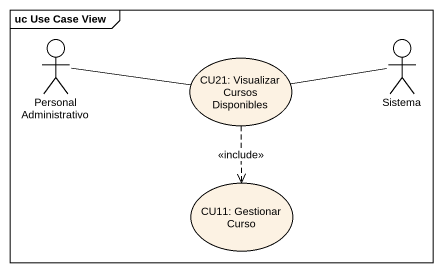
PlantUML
@startuml
mainframe uc Use Case View
actor "Personal Administrativo" as Personal_Administrativo
usecase "CU21: Visualizar Cursos Disponibles" as CU21_Visualizar_Cursos
actor Sistema
usecase "CU11: Gestionar Curso" as CU11_Gestionar_Curso
Personal_Administrativo -right- CU21_Visualizar_Cursos
CU21_Visualizar_Cursos ..> CU11_Gestionar_Curso : <<include>>
Sistema -left- CU21_Visualizar_Cursos
@enduml
